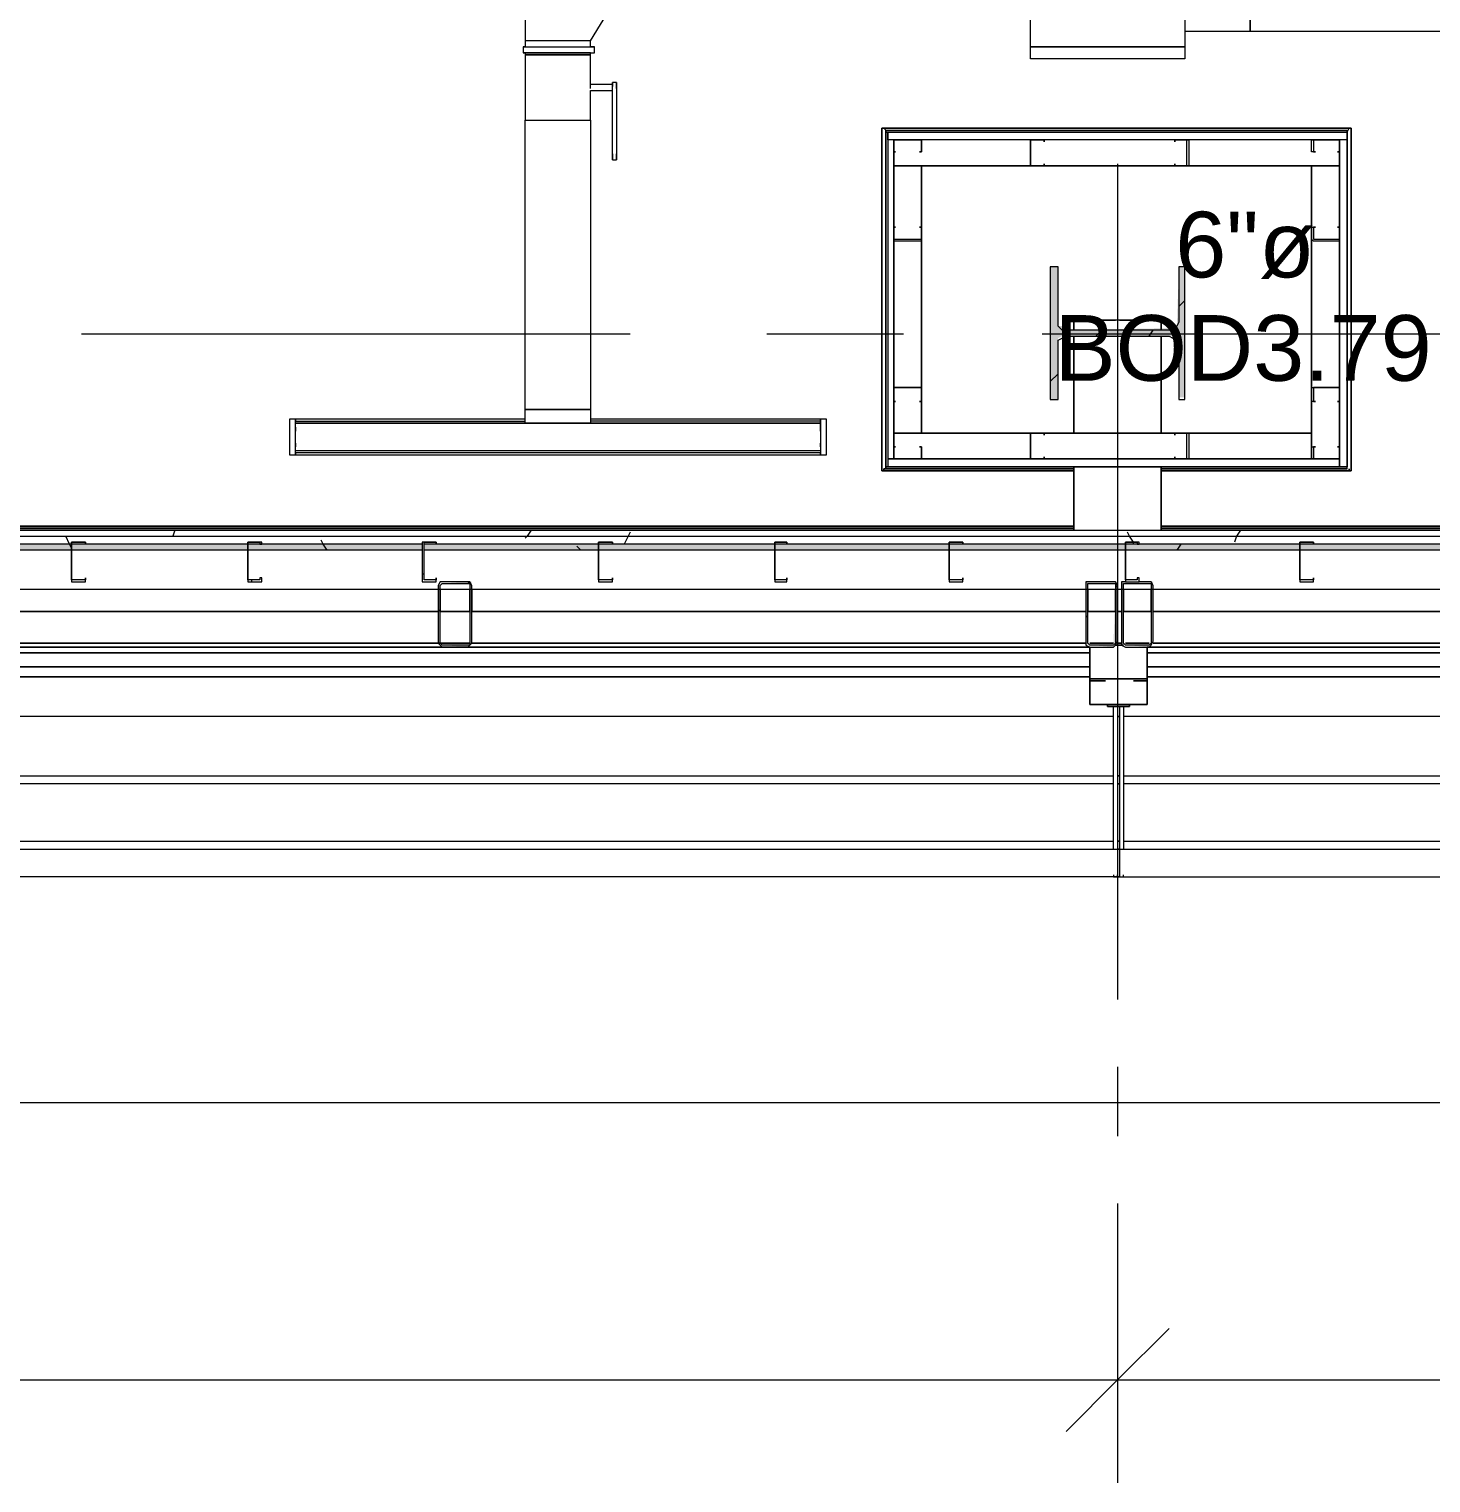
# Model space of a CAD drawing. Header units: metres. Extents: x -2 to 237, y -8 to 52.
# Drawn here: x 13.545 to 16.787, y 7.197 to 10.56 of the extents above; entities that cross this region are included whole.
import ezdxf

# ---------------------------------------------------------------- set-up
doc = ezdxf.new("R2010")
doc.units = ezdxf.units.M
doc.layers.add('HVAC - Ductos', color=5, linetype='Continuous', lineweight=0)
doc.layers.add('PDF4_Text', color=7, linetype='Continuous', lineweight=0)
doc.layers.add('PDF4_Geometry', color=7, linetype='Continuous', lineweight=0, true_color=0xaaaaaa)
doc.layers.add('PDF4_Solid Fills', color=7, linetype='Continuous', lineweight=0, true_color=0xffffff)
doc.styles.add('PDF Helvetica', font='')
doc.styles.get('PDF Helvetica').set_extended_font_data('Helvetica')

msp = doc.modelspace()

# ---------------------------------------------------------------- hatches: boundary and pattern name
at = {"layer": 'PDF4_Solid Fills', "lineweight": 0, "transparency": 33554559}
msp.add_hatch(color=256, dxfattribs=at).paths.add_polyline_path([(16.2046, 9.7074), (16.2183, 9.7074), (16.2183, 10.0098), (16.2046, 10.0098), (16.2, 9.8769), (16.1908, 9.8678), (15.948, 9.8632), (15.948, 9.8678), (15.9343, 9.8724), (15.9251, 9.8724), (15.9251, 10.0098), (15.9067, 10.0098), (15.9067, 9.7028), (15.9251, 9.7028), (15.9251, 9.8448), (15.9343, 9.8494), (16.1908, 9.8494), (16.2, 9.8448), (16.2046, 9.8402)])
h = msp.add_hatch(color=256, dxfattribs=at)
h.paths.add_polyline_path([(4.7138, 9.3546), (4.7138, 9.3684), (4.613, 9.3684), (4.613, 9.3546)])
h.paths.add_polyline_path([(51.3915, 9.3684), (51.3915, 9.3546), (52.1978, 9.3546), (52.1978, 9.3684)])
h.paths.add_polyline_path([(52.2024, 9.3684), (52.2024, 9.3546), (54.2275, 9.3546), (54.2275, 9.3684)])
h.paths.add_polyline_path([(54.2321, 9.3684), (54.2321, 9.3546), (56.3763, 9.3546), (56.3763, 9.3684)])
h.paths.add_polyline_path([(49.3618, 9.3684), (49.3618, 9.3546), (51.3869, 9.3546), (51.3869, 9.3684)])
h.paths.add_polyline_path([(47.3321, 9.3684), (47.3321, 9.3546), (49.3572, 9.3546), (49.3572, 9.3684)])
h.paths.add_polyline_path([(46.5212, 9.3684), (46.5212, 9.3546), (47.3275, 9.3546), (47.3275, 9.3684)])
h.paths.add_polyline_path([(44.4915, 9.3684), (44.4915, 9.3546), (46.5166, 9.3546), (46.5166, 9.3684)])
h.paths.add_polyline_path([(42.4619, 9.3684), (42.4619, 9.3546), (44.4869, 9.3546), (44.4869, 9.3684)])
h.paths.add_polyline_path([(41.6509, 9.3684), (41.6509, 9.3546), (42.4573, 9.3546), (42.4573, 9.3684)])
h.paths.add_polyline_path([(39.6212, 9.3684), (39.6212, 9.3546), (41.6463, 9.3546), (41.6463, 9.3684)])
h.paths.add_polyline_path([(36.7806, 9.3684), (36.7806, 9.3546), (39.6167, 9.3546), (39.6167, 9.3684)])
h.paths.add_polyline_path([(34.751, 9.3684), (34.751, 9.3546), (36.776, 9.3546), (36.776, 9.3684)])
h.paths.add_polyline_path([(31.9104, 9.3684), (31.9104, 9.3546), (34.7464, 9.3546), (34.7464, 9.3684)])
h.paths.add_polyline_path([(29.8807, 9.3684), (29.8807, 9.3546), (31.9058, 9.3546), (31.9058, 9.3684)])
h.paths.add_polyline_path([(29.0697, 9.3684), (29.0697, 9.3546), (29.8761, 9.3546), (29.8761, 9.3684)])
h.paths.add_polyline_path([(27.0401, 9.3684), (27.0401, 9.3546), (29.0652, 9.3546), (29.0652, 9.3684)])
h.paths.add_polyline_path([(25.0105, 9.3684), (25.0105, 9.3546), (27.0355, 9.3546), (27.0355, 9.3684)])
h.paths.add_polyline_path([(24.1995, 9.3684), (24.1995, 9.3546), (25.0059, 9.3546), (25.0059, 9.3684)])
h.paths.add_polyline_path([(22.1698, 9.3684), (22.1698, 9.3546), (24.1949, 9.3546), (24.1949, 9.3684)])
h.paths.add_polyline_path([(20.1402, 9.3684), (20.1402, 9.3546), (22.1652, 9.3546), (22.1652, 9.3684)])
h.paths.add_polyline_path([(19.3292, 9.3684), (19.3292, 9.3546), (20.1356, 9.3546), (20.1356, 9.3684)])
h.paths.add_polyline_path([(17.2996, 9.3684), (17.2996, 9.3546), (19.3247, 9.3546), (19.3247, 9.3684)])
h.paths.add_polyline_path([(14.4589, 9.3684), (14.4589, 9.3546), (17.295, 9.3546), (17.295, 9.3684)])
h.paths.add_polyline_path([(12.4293, 9.3684), (12.4293, 9.3546), (14.4543, 9.3546), (14.4543, 9.3684)])
h.paths.add_polyline_path([(9.5887, 9.3684), (9.5887, 9.3546), (12.4247, 9.3546), (12.4247, 9.3684)])
h.paths.add_polyline_path([(7.559, 9.3684), (7.559, 9.3546), (9.5841, 9.3546), (9.5841, 9.3684)])
h.paths.add_polyline_path([(6.7481, 9.3684), (6.7481, 9.3546), (7.5544, 9.3546), (7.5544, 9.3684)])
h.paths.add_polyline_path([(4.7184, 9.3684), (4.7184, 9.3546), (6.7435, 9.3546), (6.7435, 9.3684)])
h = msp.add_hatch(color=256, dxfattribs=at)
h.paths.add_polyline_path([(14.5644, 9.2722), (14.5644, 9.1393), (14.5689, 9.2722)])
h.paths.add_polyline_path([(14.4956, 9.2722), (14.491, 9.2722), (14.491, 9.1393)])
h.paths.add_polyline_path([(14.5689, 9.2768), (14.5689, 9.2813), (14.5644, 9.2813)])
h.paths.add_polyline_path([(14.5598, 9.2768), (14.5598, 9.2813), (14.4956, 9.2813)])
h.paths.add_polyline_path([(14.5001, 9.1347), (14.5001, 9.1393), (14.4956, 9.1393)])
h.paths.add_polyline_path([(14.5001, 9.1347), (14.5589, 9.1302), (14.5598, 9.1302), (14.5598, 9.1347)])
h = msp.add_hatch(color=256, dxfattribs=at)
h.paths.add_polyline_path([(16.0533, 9.1393), (16.0625, 9.1347), (16.0625, 9.2813), (15.9892, 9.2813), (15.9892, 9.1347), (15.9984, 9.1393), (15.9938, 9.1393), (15.9938, 9.2768), (16.0579, 9.2768)])
h.paths.add_polyline_path([(15.9984, 9.1347), (16.0525, 9.1302), (16.0533, 9.1302), (16.0533, 9.1347)])
h = msp.add_hatch(color=256, dxfattribs=at)
h.paths.add_polyline_path([(16.0717, 9.1347), (16.0809, 9.1393), (16.0763, 9.1393), (16.0763, 9.2768), (16.1404, 9.2768), (16.1404, 9.1393), (16.145, 9.2807), (16.145, 9.2813), (16.0717, 9.2813)])
h.paths.add_polyline_path([(16.1404, 9.1393), (16.1358, 9.1393), (16.1404, 9.1347)])
h.paths.add_polyline_path([(16.0809, 9.1347), (16.135, 9.1302), (16.1358, 9.1302), (16.1358, 9.1347)])

# ---------------------------------------------------------------- linework, layer by layer
at = {"layer": 'HVAC - Ductos', "lineweight": 0}
for points in [[(15.8609, 10.5183), (15.8609, 11.3659), (16.2183, 11.3659), (16.2183, 10.5183)], [(16.2183, 10.4909), (15.8609, 10.4909), (15.8609, 10.5183), (16.2183, 10.5183)], [(14.8942, 10.2709), (14.8942, 10.2663), (14.8942, 10.2618), (14.8942, 10.2572), (14.8942, 10.2618), (14.8942, 10.2663)], [(14.9034, 10.2709), (14.9034, 10.2663), (14.9034, 10.2618), (14.9034, 10.2572), (14.9034, 10.2618), (14.9034, 10.2663)], [(14.1474, 9.5745), (14.1612, 9.5745), (14.1612, 9.657), (14.1474, 9.657)], [(15.3891, 9.5745), (15.3891, 9.657), (15.3753, 9.657), (15.3753, 9.5745)], [(14.1612, 9.6478), (15.3753, 9.6478), (14.1612, 9.6478), (15.3753, 9.6478), (15.3753, 9.5837), (14.1612, 9.5837)], [(14.1612, 9.6387), (14.1612, 9.6341), (14.1612, 9.6295), (14.1612, 9.6341)], [(15.3753, 9.6295), (15.3753, 9.6341), (15.3753, 9.6387), (15.3753, 9.6341)], [(14.1612, 9.602), (14.1612, 9.5975), (14.1612, 9.5929), (14.1612, 9.5975)], [(15.3753, 9.5929), (15.3753, 9.5975), (15.3753, 9.602), (15.3753, 9.5975)]]:
    msp.add_lwpolyline(points, close=True, dxfattribs=at)
for points in [[(18.0738, 10.8345), (18.0693, 10.8345), (18.0509, 10.8345), (18.028, 10.8345), (17.996, 10.8345), (17.9226, 10.8345), (17.8906, 10.8345), (17.8677, 10.8345), (17.8494, 10.8345), (17.8448, 10.8345), (17.6523, 10.862), (17.6523, 10.555), (17.6523, 10.862), (16.3695, 10.862), (16.3695, 10.555), (16.3695, 10.862), (16.2183, 11.0132), (16.2183, 10.555), (16.3695, 10.555), (17.6523, 10.555), (17.8448, 10.5825), (17.8448, 10.8345)], [(14.8438, 10.5321), (14.9217, 10.6603), (14.9171, 10.6603), (14.8988, 10.6603), (14.8759, 10.6603), (14.8438, 10.6603), (14.7705, 10.6603), (14.7384, 10.6603), (14.7155, 10.6603), (14.6972, 10.6603), (14.6926, 10.6603), (14.6926, 10.5321)], [(14.6926, 10.5183), (14.688, 10.5183), (14.6972, 10.5183), (14.711, 10.5183), (14.7292, 10.5183), (14.7476, 10.5183), (14.7705, 10.5183), (14.7888, 10.5183), (14.8117, 10.5183), (14.8255, 10.5183), (14.8393, 10.5183), (14.8484, 10.5183), (14.853, 10.5183), (14.8484, 10.5183), (14.8438, 10.5183), (14.8438, 10.5321), (14.8347, 10.5321), (14.8209, 10.5321), (14.8072, 10.5321), (14.7888, 10.5321), (14.7705, 10.5321), (14.7476, 10.5321), (14.7292, 10.5321), (14.7155, 10.5321), (14.7018, 10.5321), (14.6972, 10.5321), (14.6926, 10.5321), (14.6926, 10.5183), (14.6972, 10.5183), (14.7018, 10.5183)], [(14.743, 10.5321), (14.7384, 10.5321)], [(14.8026, 10.5321), (14.798, 10.5321), (14.7934, 10.5321)], [(14.688, 10.5183), (14.688, 10.5046)], [(14.8942, 10.4221), (14.8942, 10.4267), (14.8942, 10.4313), (14.8438, 10.4313), (14.8438, 10.5001), (14.8347, 10.5001), (14.8209, 10.5001), (14.8072, 10.5001), (14.7888, 10.5001), (14.7705, 10.5001), (14.7476, 10.5001), (14.7292, 10.5001), (14.7155, 10.5001), (14.7018, 10.5001), (14.6972, 10.5001), (14.6926, 10.5001), (14.6972, 10.5001), (14.6926, 10.5001), (14.6972, 10.5001), (14.7018, 10.5001), (14.7155, 10.5001), (14.7292, 10.5001), (14.7476, 10.5001), (14.7705, 10.5001), (14.7888, 10.5001), (14.8072, 10.5001), (14.8209, 10.5001), (14.8347, 10.5001), (14.8438, 10.5001), (14.8438, 10.5046), (14.8347, 10.5046), (14.8209, 10.5046), (14.8072, 10.5046), (14.7888, 10.5046), (14.7705, 10.5046), (14.7476, 10.5046), (14.7292, 10.5046), (14.7155, 10.5046), (14.7018, 10.5046), (14.6972, 10.5046), (14.6926, 10.5046), (14.6972, 10.5046), (14.688, 10.5046), (14.6972, 10.5046), (14.711, 10.5046), (14.7292, 10.5046), (14.7476, 10.5046), (14.7705, 10.5046), (14.7888, 10.5046), (14.8117, 10.5046), (14.8255, 10.5046), (14.8393, 10.5046), (14.8484, 10.5046), (14.853, 10.5046), (14.853, 10.5183)], [(14.6926, 10.5046), (14.6926, 10.5001), (14.6926, 10.3488), (14.6972, 10.3488), (14.7018, 10.3488), (14.7155, 10.3488), (14.7292, 10.3488), (14.7476, 10.3488), (14.7705, 10.3488), (14.7888, 10.3488), (14.8072, 10.3488), (14.8209, 10.3488), (14.8347, 10.3488), (14.8438, 10.3488), (14.8438, 9.6799), (14.8347, 9.6799), (14.8209, 9.6799), (14.8072, 9.6799), (14.7888, 9.6799), (14.7705, 9.6799), (14.7476, 9.6799), (14.7292, 9.6799), (14.7155, 9.6799), (14.7018, 9.6799), (14.6972, 9.6799), (14.6926, 9.6799), (14.6972, 9.6799), (14.7064, 9.6799), (14.7155, 9.6799), (14.7338, 9.6799), (14.7476, 9.6799), (14.7705, 9.6799), (14.7888, 9.6799), (14.8072, 9.6799), (14.8209, 9.6799), (14.8347, 9.6799), (14.8393, 9.6799), (14.8438, 9.6799), (14.8438, 9.6478), (14.8393, 9.6478), (14.8347, 9.6478), (14.8209, 9.6478), (14.8072, 9.6478), (14.7888, 9.6478), (14.7705, 9.6478), (14.7476, 9.6478), (14.7338, 9.6478), (14.7155, 9.6478), (14.7064, 9.6478), (14.6972, 9.6478), (14.6926, 9.6478), (14.6926, 9.6799), (14.6926, 10.3488), (14.6972, 10.3488), (14.7018, 10.3488), (14.7155, 10.3488), (14.7292, 10.3488), (14.7476, 10.3488), (14.7705, 10.3488), (14.7888, 10.3488), (14.8072, 10.3488), (14.8209, 10.3488), (14.8347, 10.3488), (14.8438, 10.3488), (14.8438, 10.4176), (14.8942, 10.4176)], [(14.711, 10.5183), (14.7155, 10.5183), (14.7201, 10.5183)], [(14.7292, 10.5183), (14.7476, 10.5183), (14.7705, 10.5183), (14.7888, 10.5183), (14.8072, 10.5183), (14.8117, 10.5183)], [(14.8209, 10.5183), (14.8255, 10.5183)], [(14.8347, 10.5183), (14.8393, 10.5183)], [(14.8438, 10.5046), (14.8484, 10.5046), (14.853, 10.5046)], [(14.8438, 10.4221), (14.8438, 10.4267), (14.8438, 10.4313)], [(14.9034, 10.4358), (14.8942, 10.4358)], [(14.8942, 10.2709), (14.8942, 10.4221), (14.8942, 10.4267), (14.8942, 10.4313), (14.8942, 10.4358), (14.8942, 10.4313), (14.8942, 10.4267)], [(14.9034, 10.4221), (14.9034, 10.4267), (14.9034, 10.4313), (14.9034, 10.4358), (14.9034, 10.4313), (14.9034, 10.4267), (14.9034, 10.4221), (14.9034, 10.2709)], [(14.8942, 10.2572), (14.9034, 10.2572)], [(14.1612, 9.6341), (14.1612, 9.657), (14.1612, 9.6524), (14.6926, 9.6524)], [(14.6926, 9.657), (14.1612, 9.657)], [(15.3753, 9.6341), (15.3753, 9.657), (15.3753, 9.6524), (14.8438, 9.6524)], [(15.3753, 9.657), (14.8438, 9.657)], [(15.3753, 9.5975), (15.3753, 9.5745), (15.3753, 9.5791), (14.1612, 9.5791), (14.1612, 9.5745), (14.1612, 9.5975)], [(14.1612, 9.5745), (15.3753, 9.5745)]]:
    msp.add_lwpolyline(points, dxfattribs=at)
at = {"layer": 'HVAC - Ductos', "color": 252, "lineweight": 0, "true_color": 0x939598}
for points in [[(6.6289, 8.0763), (17.4508, 8.0763), (19.4621, 8.0763), (21.7666, 8.0763), (23.8742, 8.0763), (26.866, 8.0763), (29.0606, 8.0763), (31.5576, 8.0763), (33.6377, 8.0763), (35.704, 8.0763), (38.6683, 8.0763), (40.7575, 8.0763), (43.1582, 8.0763), (45.165, 8.0763), (47.9644, 8.0763), (49.9391, 8.0763), (52.3582, 8.0763), (54.7452, 8.0763), (56.0876, 8.0763)], [(16.0625, 7.6732), (16.0625, 7.4349), (16.0625, 7.1967)], [(16.1816, 7.554), (16.0625, 7.4349), (15.9434, 7.3158)], [(6.6289, 7.4349), (16.0625, 7.4349), (25.2579, 7.4349), (37.4404, 7.4349), (46.6541, 7.4349), (56.0876, 7.4349)]]:
    msp.add_lwpolyline(points, dxfattribs=at)
at = {"layer": 'PDF4_Geometry', "lineweight": 0}
for points in [[(15.9617, 9.5379), (15.5173, 9.5379), (15.5219, 9.5379), (15.5219, 9.5425), (15.5265, 9.5425), (15.5265, 9.5471), (15.5311, 9.5471), (15.9617, 9.5471), (15.5265, 9.5471), (15.5265, 9.5425), (15.5219, 9.5425), (15.5219, 9.5379), (15.5173, 9.5379), (15.9617, 9.5379), (15.5173, 9.5379), (15.5173, 10.3305), (15.5173, 9.5379)], [(15.5265, 10.2434), (15.5265, 9.6249), (15.5265, 9.5471), (15.5265, 10.3214), (15.5265, 9.5471), (15.5265, 10.3214), (15.5265, 10.3259), (15.5219, 10.3305), (15.5173, 10.3305), (15.5219, 10.3305), (15.5265, 10.3259), (16.594, 10.3259), (16.594, 10.3214), (15.5265, 10.3214)], [(15.5173, 9.5379), (15.5173, 10.3305), (15.5173, 9.5379), (15.5219, 9.5379)], [(15.5265, 10.3259), (16.594, 10.3259), (16.594, 10.3214), (16.5985, 10.3305), (16.6031, 10.3305), (15.5173, 10.3305), (15.5219, 10.3305), (15.5265, 10.3259), (15.5265, 9.5425), (15.5219, 9.5425), (15.5265, 9.5425), (15.9617, 9.5425), (15.5265, 9.5425)], [(16.594, 10.3214), (16.5985, 10.3305), (16.6031, 10.3305), (15.5173, 10.3305), (16.6031, 10.3305), (15.5173, 10.3305), (15.5219, 10.3305), (15.5265, 10.3259), (15.5265, 10.3214), (15.5265, 9.5471), (15.5265, 10.3214), (15.5265, 9.5471), (15.5265, 10.3214), (15.5311, 10.3214), (16.594, 10.3214), (15.5265, 10.3214)], [(16.6031, 10.3305), (16.6031, 9.5379), (16.5985, 9.5379), (16.5985, 9.5425), (16.5985, 9.5379), (16.6031, 9.5379), (16.6031, 10.3305), (16.6031, 9.5379), (16.1633, 9.5379), (16.6031, 9.5379), (16.1633, 9.5379), (16.6031, 9.5379)], [(16.594, 9.5471), (16.594, 10.3214), (15.5311, 10.3214), (16.594, 10.3214), (15.5265, 10.3214), (16.594, 10.3214), (16.594, 10.303), (15.5311, 10.303), (15.5311, 10.3214), (15.5311, 9.5471), (15.9617, 9.5471), (15.5265, 9.5471), (16.5115, 9.5471), (16.594, 9.5471), (16.1633, 9.5471)], [(15.5448, 10.303), (15.5311, 10.303), (15.5311, 9.5653), (15.5448, 9.5653)], [(15.5448, 10.303), (15.6043, 10.303), (15.6089, 10.303), (15.6089, 10.2755), (15.6043, 10.2755), (15.6089, 10.2755), (15.6089, 10.303), (15.6043, 10.303), (15.5448, 10.303), (15.5448, 10.2755)], [(16.5757, 10.2434), (16.5115, 10.2434), (16.5115, 9.6249), (16.5115, 10.2434), (16.5757, 10.2434), (16.5757, 10.303), (15.5448, 10.303), (15.5448, 10.2434), (15.6089, 10.2434), (16.5115, 10.2434), (15.6089, 10.2434), (15.6089, 9.6249), (15.5448, 9.6249), (15.6089, 9.6249), (15.6089, 10.2434), (15.5448, 10.2434), (15.5448, 9.6249), (15.5448, 9.5653), (16.5115, 9.5653), (16.5757, 9.5653)], [(15.8609, 10.2434), (15.8609, 10.303), (15.893, 10.303), (15.893, 10.2984), (15.893, 10.303), (15.8609, 10.303), (15.8609, 10.2434), (15.893, 10.2434)], [(16.594, 9.5471), (16.1633, 9.5471), (16.594, 9.5471), (16.1633, 9.5471), (16.594, 9.5471), (16.594, 10.2434), (16.594, 10.3214), (16.594, 9.5471), (16.594, 10.3214)], [(16.2229, 10.2434), (16.2229, 10.303), (16.1954, 10.303), (16.1954, 10.2984), (16.1954, 10.303), (16.2229, 10.303), (16.2274, 10.303), (16.2274, 10.2434), (16.2229, 10.2434), (16.1954, 10.2434)], [(16.5115, 10.303), (16.5161, 10.303), (16.5757, 10.303), (16.5757, 10.2755), (16.5711, 10.2755), (16.5757, 10.2755), (16.5757, 10.303), (16.5161, 10.303), (16.5161, 10.2755), (16.5207, 10.2755), (16.5115, 10.2755)], [(16.5757, 9.5471), (16.594, 9.5471), (16.594, 10.303), (16.5757, 10.303)], [(15.5493, 10.2755), (15.5448, 10.2755)], [(15.893, 10.248), (15.893, 10.2434)], [(16.1954, 10.248), (16.1954, 10.2434)], [(15.5448, 10.0739), (15.6043, 10.0739), (15.6089, 10.0739), (15.6089, 10.1014), (15.6043, 10.1014), (15.6089, 10.1014), (15.6089, 10.0739), (15.6089, 10.0693), (15.6043, 10.0693), (15.5448, 10.0693), (15.5448, 10.0739), (15.5448, 10.1014)], [(15.5493, 10.1014), (15.5448, 10.1014)], [(16.5207, 10.1014), (16.5161, 10.1014), (16.5161, 10.0739), (16.5757, 10.0739), (16.5757, 10.1014), (16.5711, 10.1014), (16.5757, 10.1014), (16.5757, 10.0739), (16.5757, 10.0693), (16.5161, 10.0693), (16.5115, 10.0739), (16.5115, 10.1014)], [(16.2183, 9.7028), (16.2183, 10.0098), (16.2046, 10.0098), (16.2046, 9.8815), (16.2, 9.8724), (16.1908, 9.8632), (16.1816, 9.8632), (15.948, 9.8632), (15.9343, 9.8632), (15.9251, 9.8724), (15.9251, 9.8815), (15.9251, 10.0098), (15.9067, 10.0098), (15.9067, 9.7028), (15.9251, 9.7028), (15.9251, 9.8265), (15.9251, 9.8402), (15.9343, 9.8448), (15.948, 9.8494), (16.1816, 9.8494), (16.1908, 9.8448), (16.2, 9.8402), (16.2046, 9.8265), (16.2046, 9.7028)], [(15.9617, 9.8632), (15.9617, 9.886)], [(15.9617, 9.6249), (15.9617, 9.8494)], [(16.1633, 9.6249), (16.1633, 9.8494)], [(15.6089, 9.7303), (15.6043, 9.7303), (15.5448, 9.7303), (15.5448, 9.6982), (15.5493, 9.6982), (15.5448, 9.6982), (15.5448, 9.7303), (15.6043, 9.7303), (15.6089, 9.7303), (15.6089, 9.6982)], [(16.5757, 9.7303), (16.5161, 9.7303), (16.5161, 9.6982), (16.5207, 9.6982), (16.5115, 9.6982), (16.5115, 9.7303), (16.5161, 9.7303), (16.5757, 9.7303), (16.5757, 9.6982)], [(15.6043, 9.6982), (15.6089, 9.6982)], [(16.5711, 9.6982), (16.5757, 9.6982)], [(16.5115, 9.5653), (16.5115, 9.6249), (15.6089, 9.6249), (16.5115, 9.6249)], [(15.8609, 9.5653), (15.8609, 9.6249), (15.893, 9.6249), (15.893, 9.6203), (15.893, 9.6249), (15.8609, 9.6249), (15.8609, 9.5653), (15.893, 9.5653)], [(16.1954, 9.6203), (16.1954, 9.6249)], [(16.2229, 9.6249), (16.2274, 9.6249), (16.2274, 9.5653), (16.2229, 9.5653), (16.1954, 9.5653), (16.1954, 9.5699), (16.1954, 9.5653), (16.2229, 9.5653), (16.2229, 9.6249), (16.1954, 9.6249)], [(15.5448, 9.5653), (15.6043, 9.5653), (15.6089, 9.5653), (15.6089, 9.5929), (15.6043, 9.5929), (15.6089, 9.5929), (15.6089, 9.5653), (15.6043, 9.5653), (15.5448, 9.5653), (15.5448, 9.5929)], [(15.5493, 9.5929), (15.5448, 9.5929)], [(16.5207, 9.5929), (16.5161, 9.5929), (16.5161, 9.5653), (16.5757, 9.5653), (16.5757, 9.5929), (16.5711, 9.5929), (16.5757, 9.5929), (16.5757, 9.5653), (16.5161, 9.5653), (16.5115, 9.5653), (16.5115, 9.5929)], [(15.5311, 9.5653), (15.5311, 9.5471), (16.5757, 9.5471), (16.5757, 9.5653)], [(15.893, 9.5699), (15.893, 9.5653)], [(15.9617, 9.5471), (15.5265, 9.5471)], [(15.9617, 9.4005), (15.9617, 9.5471)], [(16.1633, 9.4005), (16.1633, 9.5471)], [(16.594, 9.5425), (16.1633, 9.5425)], [(6.968, 9.4096), (15.9617, 9.4096)], [(6.968, 9.4096), (15.9617, 9.4096)], [(6.968, 9.405), (15.9617, 9.405)], [(16.1633, 9.4096), (25.1571, 9.4096)], [(16.1633, 9.4096), (25.1571, 9.4096)], [(16.1633, 9.405), (25.1571, 9.405)], [(13.6755, 9.3729), (13.648, 9.3729), (13.6434, 9.3729), (13.6434, 9.2859), (13.6434, 9.2813), (13.648, 9.2813), (13.6755, 9.2813), (13.6755, 9.2904), (13.6755, 9.2859), (13.648, 9.2859), (13.6434, 9.2859), (13.6434, 9.3729), (13.648, 9.3729), (13.6755, 9.3729), (13.6755, 9.3684)], [(14.0832, 9.3729), (14.0512, 9.3729), (14.0512, 9.2859), (14.0512, 9.2813), (14.0832, 9.2813), (14.0832, 9.2904), (14.0787, 9.2904), (14.0787, 9.2859), (14.0512, 9.2859), (14.0512, 9.3729), (14.0787, 9.3729), (14.0787, 9.3684), (14.0832, 9.3684)], [(14.4865, 9.3729), (14.4589, 9.3729), (14.4543, 9.3729), (14.4543, 9.2859), (14.4543, 9.2813), (14.4589, 9.2813), (14.4865, 9.2813), (14.4865, 9.2904), (14.4865, 9.2859), (14.4589, 9.2859), (14.4589, 9.3729), (14.4865, 9.3729), (14.4865, 9.3684)], [(14.8942, 9.3729), (14.8621, 9.3729), (14.8621, 9.2859), (14.8621, 9.2813), (14.8942, 9.2813), (14.8942, 9.2904), (14.8942, 9.2859), (14.8621, 9.2859), (14.8621, 9.3729), (14.8942, 9.3729), (14.8942, 9.3684)], [(15.2974, 9.3729), (15.2699, 9.3729), (15.2699, 9.2859), (15.2699, 9.2813), (15.2974, 9.2813), (15.2974, 9.2904), (15.2974, 9.2859), (15.2699, 9.2859), (15.2699, 9.3729), (15.2974, 9.3729), (15.2974, 9.3684)], [(15.7051, 9.3729), (15.6777, 9.3729), (15.6731, 9.3729), (15.6731, 9.2859), (15.6731, 9.2813), (15.6777, 9.2813), (15.7051, 9.2813), (15.7051, 9.2904), (15.7051, 9.2859), (15.6777, 9.2859), (15.6731, 9.2859), (15.6731, 9.3729), (15.6777, 9.3729), (15.7051, 9.3729), (15.7051, 9.3684)], [(16.1129, 9.3729), (16.0809, 9.3729), (16.0809, 9.2859), (16.0809, 9.2813), (16.1129, 9.2813), (16.1129, 9.2904), (16.1083, 9.2904), (16.1083, 9.2859), (16.0809, 9.2859), (16.0809, 9.3729), (16.1083, 9.3729), (16.1083, 9.3684), (16.1129, 9.3684)], [(16.5161, 9.3729), (16.4887, 9.3729), (16.4841, 9.3729), (16.4841, 9.2859), (16.4841, 9.2813), (16.4887, 9.2813), (16.5161, 9.2813), (16.5161, 9.2904), (16.5161, 9.2859), (16.4887, 9.2859), (16.4841, 9.2859), (16.4841, 9.3729), (16.4887, 9.3729), (16.5161, 9.3729), (16.5161, 9.3684)], [(14.491, 9.1393), (14.4956, 9.1347), (14.5001, 9.1301), (14.5598, 9.1301), (14.5644, 9.1347), (14.5689, 9.1393), (14.5689, 9.2722), (14.5644, 9.2813), (14.5598, 9.2813), (14.5001, 9.2813), (14.4956, 9.2813), (14.491, 9.2722)], [(14.5598, 9.1347), (14.5001, 9.1347), (14.4956, 9.1393), (14.4956, 9.2722), (14.5001, 9.2768), (14.5598, 9.2768), (14.5644, 9.2768), (14.5644, 9.2722), (14.5644, 9.1393), (14.5644, 9.1347)], [(16.0533, 9.2813), (15.9984, 9.2813), (15.9892, 9.2813), (15.9892, 9.2722), (15.9892, 9.1439), (15.9892, 9.1347), (15.9984, 9.1301), (16.0533, 9.1301), (16.0579, 9.1347), (16.0625, 9.1439), (16.0625, 9.2722), (16.0579, 9.2813)], [(15.9938, 9.2722), (15.9938, 9.2768), (15.9984, 9.2768), (16.0533, 9.2768), (16.0579, 9.2768), (16.0579, 9.2722), (16.0579, 9.1439), (16.0579, 9.1393), (16.0533, 9.1347), (15.9984, 9.1347), (15.9938, 9.1393), (15.9938, 9.1439)], [(16.1358, 9.2768), (16.1404, 9.2768), (16.1404, 9.2722), (16.1404, 9.1439), (16.1404, 9.1393), (16.1358, 9.1347), (16.0809, 9.1347), (16.0763, 9.1393), (16.0763, 9.1439), (16.0763, 9.2722), (16.0763, 9.2768), (16.0809, 9.2768)], [(13.034, 9.2126), (14.491, 9.2126)], [(14.4956, 9.2126), (14.5277, 9.2126)], [(14.5277, 9.2126), (14.5644, 9.2126)], [(14.5689, 9.2126), (15.9892, 9.2126)], [(15.9938, 9.2126), (16.0579, 9.2126)], [(16.0717, 9.2126), (16.0625, 9.2126)], [(16.1404, 9.2126), (16.0763, 9.2126)], [(17.5561, 9.2126), (16.145, 9.2126)], [(14.5277, 9.1393), (14.4956, 9.1393), (13.034, 9.1393), (14.4956, 9.1393)], [(14.5277, 9.1301), (13.0662, 9.1301)], [(14.5277, 9.1164), (13.0662, 9.1164)], [(14.5644, 9.1393), (14.5277, 9.1393)], [(15.9984, 9.1301), (14.5277, 9.1301)], [(15.9984, 9.1164), (14.5277, 9.1164)], [(15.9892, 9.1393), (14.5689, 9.1393)], [(16.0533, 9.1393), (15.9984, 9.1393)], [(16.0396, 8.9973), (15.9984, 8.9973), (15.9984, 9.0477), (15.9984, 9.0522), (15.9984, 9.0568), (15.9984, 9.0614), (15.9984, 9.1301), (15.9984, 9.0614), (15.9984, 9.0568), (15.9984, 9.0522), (15.9984, 9.0477), (15.9984, 8.9973), (16.0396, 8.9973), (16.0351, 8.9973), (16.0305, 8.9973), (16.0351, 8.9973), (16.0396, 8.9973), (16.0396, 8.9927)], [(16.1313, 8.9973), (16.09, 8.9973), (16.09, 8.9927), (16.09, 8.9973), (16.09, 8.9927), (16.09, 8.9973), (16.0991, 8.9973), (16.09, 8.9973), (16.0396, 8.9973), (16.0351, 8.9973), (16.0305, 8.9973), (16.0351, 8.9973), (16.0396, 8.9973), (16.09, 8.9973), (16.0991, 8.9973), (16.09, 8.9973), (16.1313, 8.9973), (16.1313, 9.0477), (16.1313, 9.0522), (16.1313, 9.0568), (16.1313, 9.0614), (16.1313, 9.1301), (16.1313, 9.0614), (16.1313, 9.0568), (16.1313, 9.0522), (16.1313, 9.0477)], [(16.0579, 9.1347), (16.0763, 9.1347)], [(16.0717, 9.1393), (16.0625, 9.1393)], [(16.1358, 9.1393), (16.0809, 9.1393)], [(17.5973, 9.1301), (16.1313, 9.1301)], [(17.5973, 9.1164), (16.1313, 9.1164)], [(17.5973, 9.1393), (17.5607, 9.1393), (16.145, 9.1393), (17.5607, 9.1393)], [(14.5277, 9.0843), (13.0662, 9.0843)], [(15.9984, 9.0843), (14.5277, 9.0843)], [(17.5973, 9.0843), (16.1313, 9.0843)], [(14.5277, 9.0614), (13.0662, 9.0614)], [(15.9984, 9.0614), (14.5277, 9.0614)], [(15.9984, 9.0568), (16.1313, 9.0568)], [(16.0351, 9.0522), (15.9984, 9.0522)], [(16.1313, 9.0522), (16.0991, 9.0522)], [(16.1313, 9.0614), (17.5973, 9.0614), (19.0635, 9.0614), (17.5973, 9.0614)], [(16.0396, 8.9927), (16.09, 8.9927), (16.0854, 8.9927), (16.09, 8.9927), (16.0763, 8.9927), (16.09, 8.9927), (16.0854, 8.9927), (16.09, 8.9927), (16.0396, 8.9927), (16.0396, 8.9973), (16.0396, 8.9927), (16.0533, 8.9927)], [(16.0625, 8.9697), (16.0671, 8.9697)], [(16.0671, 8.8323), (16.0625, 8.8323)], [(16.0625, 8.814), (16.0671, 8.814)], [(16.0671, 8.6812), (16.0625, 8.6812)]]:
    msp.add_lwpolyline(points, close=True, dxfattribs=at)
for points in [[(16.594, 10.3214), (16.5985, 10.3305)], [(16.594, 10.3214), (16.5985, 10.3305)], [(16.594, 9.5425), (16.594, 10.3259)], [(16.594, 9.5425), (16.594, 10.3259)], [(15.5265, 10.3214), (16.594, 10.3214), (15.5265, 10.3214)], [(16.594, 9.5425), (16.594, 9.5471), (16.594, 10.3214)], [(16.594, 9.5425), (16.594, 9.5471), (16.594, 10.3214)], [(16.594, 9.5471), (16.594, 10.3214), (16.594, 9.5471)], [(16.0625, 10.248), (16.0625, 8.791)], [(16.2046, 9.9182), (16.2183, 9.9319)], [(14.9355, 9.854), (13.6663, 9.854)], [(15.5677, 9.854), (15.2516, 9.854)], [(17.1575, 9.854), (15.8884, 9.854)], [(16.0854, 9.886), (16.0809, 9.886), (16.0763, 9.886), (16.0717, 9.886), (16.0671, 9.886), (16.0717, 9.886), (16.0763, 9.886), (16.0809, 9.886), (16.0854, 9.886), (16.1633, 9.886), (15.9617, 9.886), (16.0442, 9.886), (16.0487, 9.886), (16.0533, 9.886), (16.0579, 9.886), (16.0533, 9.886), (16.0487, 9.886), (16.0442, 9.886)], [(16.0121, 9.8494), (16.0259, 9.8632)], [(16.1358, 9.8494), (16.145, 9.8632)], [(16.1633, 9.8632), (16.1633, 9.886), (16.1633, 9.8632)], [(15.9067, 9.744), (15.9251, 9.7624)], [(15.5265, 9.5471), (16.594, 9.5471), (15.5265, 9.5471)], [(4.613, 9.4005), (56.3763, 9.4005)], [(4.613, 9.3867), (56.3763, 9.3867)], [(6.968, 9.4005), (15.9617, 9.4005)], [(6.968, 9.4005), (15.9617, 9.4005)], [(15.9617, 9.4005), (6.968, 9.4005)], [(6.968, 9.4005), (15.9617, 9.4005)], [(15.9617, 9.4005), (6.968, 9.4005)], [(6.968, 9.4005), (15.9617, 9.4005)], [(6.968, 9.4005), (15.9617, 9.4005)], [(15.9617, 9.4005), (6.968, 9.4005)], [(16.1633, 9.4005), (25.1571, 9.4005)], [(16.1633, 9.4005), (25.1571, 9.4005)], [(25.1571, 9.4005), (16.1633, 9.4005)], [(16.1633, 9.4005), (25.1571, 9.4005)], [(25.1571, 9.4005), (16.1633, 9.4005)], [(16.1633, 9.4005), (25.1571, 9.4005)], [(16.1633, 9.4005), (25.1571, 9.4005)], [(25.1571, 9.4005), (16.1633, 9.4005)], [(14.4543, 9.3684), (14.0512, 9.3684), (13.6434, 9.3684), (13.2402, 9.3684), (12.8325, 9.3684), (12.4293, 9.3684)], [(14.4543, 9.3546), (14.0512, 9.3546), (13.6434, 9.3546), (13.2402, 9.3546), (12.8325, 9.3546), (12.4293, 9.3546)], [(17.295, 9.3684), (16.8918, 9.3684), (16.4841, 9.3684), (16.0809, 9.3684), (15.6731, 9.3684), (15.2699, 9.3684), (14.8621, 9.3684), (14.4589, 9.3684)], [(17.295, 9.3546), (16.8918, 9.3546), (16.4841, 9.3546), (16.0809, 9.3546), (15.6731, 9.3546), (15.2699, 9.3546), (14.8621, 9.3546), (14.4589, 9.3546)], [(56.3763, 9.263), (4.613, 9.263)], [(14.491, 9.263), (14.491, 9.2126), (14.4956, 9.2172)], [(14.4956, 9.263), (14.4956, 9.2126)], [(14.5598, 9.2768), (14.5644, 9.2813)], [(14.5644, 9.2126), (14.5644, 9.263)], [(14.5689, 9.263), (14.5689, 9.2126)], [(15.9892, 9.263), (15.9892, 9.2126)], [(15.9938, 9.263), (15.9938, 9.2126)], [(16.0579, 9.2676), (16.0625, 9.2722)], [(16.0579, 9.2126), (16.0579, 9.263)], [(16.0625, 9.2126), (16.0625, 9.263)], [(16.0809, 9.2813), (16.0717, 9.2813), (16.0717, 9.2722), (16.0717, 9.1439), (16.0717, 9.1347), (16.0809, 9.1301), (16.1358, 9.1301), (16.1404, 9.1347), (16.145, 9.1439), (16.145, 9.2722), (16.1404, 9.2813), (16.1358, 9.2813), (16.1129, 9.2813)], [(16.0717, 9.263), (16.0717, 9.2126)], [(16.0763, 9.263), (16.0763, 9.2126)], [(16.1404, 9.2126), (16.1404, 9.263)], [(16.145, 9.2126), (16.145, 9.263)], [(15.9892, 9.1988), (15.9938, 9.2034)], [(16.0579, 9.1347), (16.0763, 9.1347), (16.0579, 9.1347)], [(16.0579, 9.1347), (16.0763, 9.1347), (16.0579, 9.1347)], [(14.491, 9.0614), (14.5689, 9.0614)], [(13.0112, 8.6628), (16.0533, 8.6628), (16.0533, 8.9927), (16.0625, 8.9927), (16.0671, 8.9927), (16.0671, 8.6628), (16.0671, 8.6445), (16.0671, 8.6307), (16.0671, 8.6169), (16.0671, 8.6078), (16.0671, 8.6032), (16.0671, 8.5986), (12.9974, 8.5986)], [(16.0487, 8.9927), (16.0396, 8.9927), (16.0487, 8.9927)], [(16.0487, 8.9927), (16.0396, 8.9927), (16.0487, 8.9927)], [(16.0533, 8.9927), (16.0625, 8.9927), (16.0671, 8.9927), (16.0809, 8.9927), (16.0671, 8.9927)], [(16.0625, 8.9927), (16.0625, 8.6628)], [(16.0763, 8.9927), (16.0763, 8.6628), (19.1185, 8.6628), (19.1185, 8.9927), (19.1047, 8.9927), (19.1047, 8.9973), (19.1047, 8.9927), (19.1551, 8.9927), (19.1597, 8.9927), (19.1597, 8.9973), (19.1597, 8.9927), (19.1551, 8.9927), (19.1047, 8.9927), (19.1185, 8.9927), (19.1276, 8.9927), (19.1322, 8.9927), (19.1459, 8.9927), (19.1322, 8.9927), (19.1322, 8.6628)], [(16.0533, 8.9697), (13.0112, 8.9697)], [(19.1185, 8.9697), (16.0763, 8.9697)], [(13.0112, 8.8323), (16.0533, 8.8323)], [(16.0533, 8.814), (13.0112, 8.814)], [(16.0763, 8.8323), (19.1185, 8.8323)], [(19.1185, 8.814), (16.0763, 8.814)], [(16.0625, 8.791), (16.0625, 8.3146)], [(13.0112, 8.6812), (16.0533, 8.6812)], [(16.0763, 8.6812), (19.1185, 8.6812)], [(12.9974, 8.6628), (16.0671, 8.6628), (16.0625, 8.6628), (19.1322, 8.6628), (19.1276, 8.6628), (22.1973, 8.6628), (22.1928, 8.6628), (25.267, 8.6628), (25.2579, 8.6628), (28.3138, 8.6628), (28.3093, 8.6628), (31.3606, 8.6628), (31.356, 8.6628), (34.4119, 8.6628), (34.4073, 8.6628), (37.4587, 8.6628)], [(16.0671, 8.6628), (16.0625, 8.6628), (16.0625, 8.6445), (16.0625, 8.6307), (16.0625, 8.6169), (16.0625, 8.6078), (16.0625, 8.6032), (16.0625, 8.5986), (19.1322, 8.5986), (19.1322, 8.6032), (19.1322, 8.6078), (19.1322, 8.6169), (19.1322, 8.6307), (19.1322, 8.6445), (19.1322, 8.6628), (19.1276, 8.6628), (19.1276, 8.6445), (19.1276, 8.6307), (19.1276, 8.6169), (19.1276, 8.6078), (19.1276, 8.6032), (19.1276, 8.5986), (22.1973, 8.5986)], [(16.0533, 8.6032), (16.0533, 8.5986), (16.0625, 8.5986), (16.0625, 8.6032)], [(16.0671, 8.6032), (16.0671, 8.5986), (16.0763, 8.5986), (16.0763, 8.6032)]]:
    msp.add_lwpolyline(points, dxfattribs=at)
at = {"layer": 'PDF4_Geometry', "color": 254, "lineweight": 0, "true_color": 0xeaeaea}
for points in [[(13.6434, 9.3592), (13.6388, 9.3684), (13.6296, 9.3867)], [(13.8817, 9.4005), (13.8771, 9.3867)], [(14.7064, 9.4005), (14.6972, 9.3867), (14.6926, 9.3821)], [(14.9355, 9.3959), (14.9309, 9.3867), (14.9217, 9.3684)], [(16.1037, 9.3684), (16.0991, 9.3684), (16.0991, 9.3729), (16.09, 9.3867), (16.0854, 9.3959)], [(16.3466, 9.4005), (16.3374, 9.3867), (16.3328, 9.3729)], [(16.6993, 9.4005), (16.6948, 9.4005)], [(14.2344, 9.3546), (14.2252, 9.3684), (14.2207, 9.3775)], [(14.8209, 9.3546), (14.8117, 9.3638)], [(16.2092, 9.3684), (16.2, 9.3546)]]:
    msp.add_lwpolyline(points, dxfattribs=at)
at = {"layer": 'PDF4_Geometry', "color": 254, "lineweight": 0, "true_color": 0xd2d2d2}
for points in [[(13.6434, 9.3684), (13.6434, 9.3729)], [(14.0603, 9.2813), (14.0603, 9.2859)], [(14.4543, 9.2996), (14.4589, 9.2996)]]:
    msp.add_lwpolyline(points, dxfattribs=at)
at = {"layer": 'PDF4_Geometry', "color": 252, "lineweight": 0, "true_color": 0x939598}
for points in [[(16.0625, 8.1588), (16.0625, 7.9985)], [(16.0625, 7.8427), (16.0625, 7.2058)]]:
    msp.add_lwpolyline(points, dxfattribs=at)

# ---------------------------------------------------------------- texts
at = {"layer": 'PDF4_Text', "lineweight": 0, "char_height": 0.1519, "attachment_point": 4, "style": 'PDF Helvetica'}
for s, insert in [('6"ø', (16.1961, 10.0591)), ('BOD3.79', (15.9166, 9.8209))]:
    msp.add_mtext(s, dxfattribs=dict(at, insert=insert))

doc.saveas('drawing.dxf')
